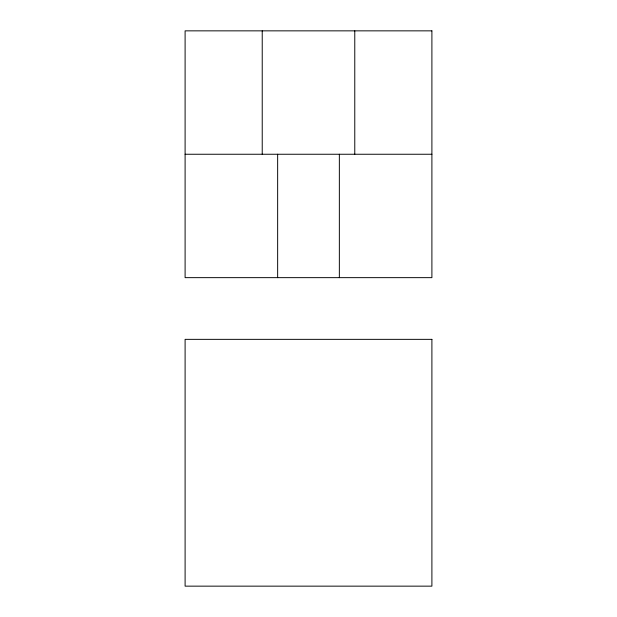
<?xml version="1.0" encoding="UTF-8"?>
<svg xmlns="http://www.w3.org/2000/svg" width="617" height="617" viewBox="0 0 617 617"><rect width="100%" height="100%" fill="white"/><g stroke="black" fill="none" stroke-linecap="round" stroke-linejoin="round"><path stroke-width="0.93" d="M185.1 154.25L431.9 154.25M354.775 30.85L354.775 154.25M339.35 154.25L339.35 277.65M277.65 154.25L277.65 277.65M262.225 30.85L262.225 154.25M431.9 30.85L185.1 30.85L185.1 277.65L431.9 277.65L431.9 30.85M431.9 339.35L185.1 339.35L185.1 586.15L431.9 586.15L431.9 339.35"/></g></svg>
